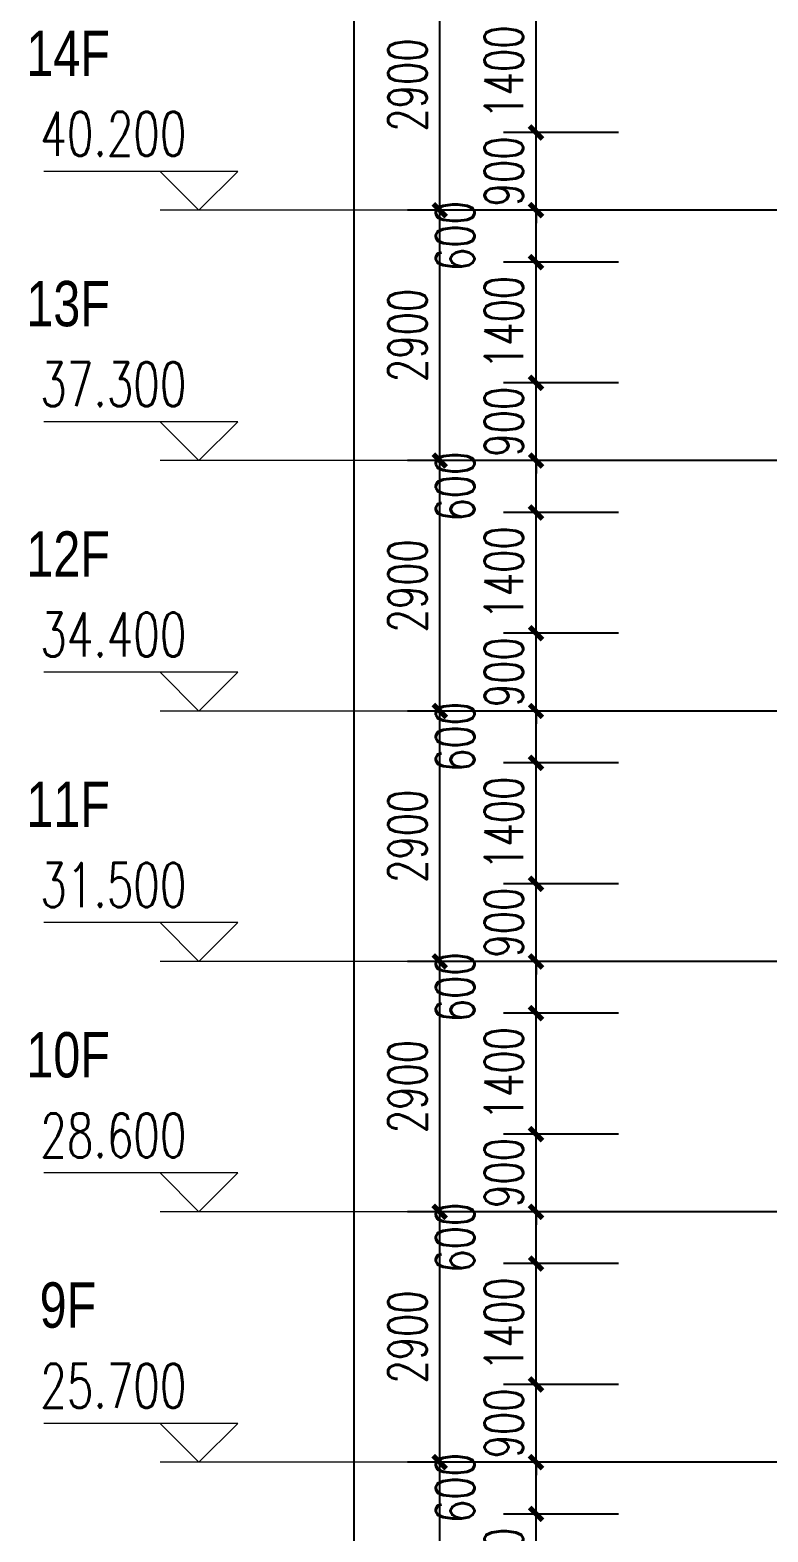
# Model space of a CAD drawing. Header units: millimetres. Extents: x 43 to 235305, y 0 to 139712.
# Drawn here: x 43 to 8589, y 37600 to 54995 of the extents above; entities that cross this region are included whole.
import ezdxf

# ---------------------------------------------------------------- set-up
doc = ezdxf.new("R2010")
doc.units = ezdxf.units.MM
doc.linetypes.add('DOTE', pattern=[2.42, 2, -0.2, 0.02, -0.2])
for name, color, linetype in [('A-AXIS', 1, 'DOTE'), ('A-AXIS-DIMS', 3, 'Continuous'), ('A-DRWD-DIMS', 144, 'Continuous'), ('A-ROOM-NAME', 255, 'Continuous'), ('AXIS', 3, 'Continuous'), ('PUB_DIM', 3, 'Continuous'), ('PUB_TEXT', 7, 'Continuous')]:
    doc.layers.add(name, color=color, linetype=linetype)
doc.styles.add('_TCH_DIM', font='SIMPLEX', dxfattribs={"bigfont": 'GBCBIG'})
doc.styles.add('_TCH_DIM_T3', font='SIMPLEX', dxfattribs={"width": 0.705882, "bigfont": 'GBCBIG'})
doc.styles.add('ZBHZ', font='zbxw.shx', dxfattribs={"width": 0.7, "bigfont": 'zbhz.shx'})
doc.dimstyles.new('_TCH_ARCH&&150', dxfattribs={"dimtxt": 446.25, "dimasz": 150, "dimexe": 375, "dimexo": 450, "dimgap": 150, "dimtad": 1, "dimdec": 0, "dimzin": 0, "dimdsep": 46, "dimtxsty": '_TCH_DIM_T3', "dimblk": 'ARCHTICK', "dimcen": 0.09, "dimclrt": 7, "dimazin": 2, "dimtfac": 1, "dimtdec": 0, "dimtix": 1, "dimtmove": 2, "dimatfit": 3, "dimfxl": 1, "dimtolj": 1, "dimtzin": 0, "dimarcsym": 0})

# ---------------------------------------------------------------- blocks, each defined once
blk = doc.blocks.new('_ArchTick')
at = {"color": 0, "linetype": 'ByBlock', "const_width": 0.4}
blk.add_lwpolyline([(-0.5, -0.5), (0.5, 0.5)], dxfattribs=at)
blk = doc.blocks.new('*D4148')
at = {"layer": 'A-AXIS-DIMS', "color": 0, "lineweight": -2, "transparency": 16777216}
for p, q in [((7310, 38408), (4413, 38408)), ((4788, 35508), (4788, 38408)), ((7310, 35508), (4413, 35508))]:
    blk.add_line(p, q, dxfattribs=at)
at = {"layer": 'Defpoints', "color": 0, "transparency": 16777216}
for p in [(4788, 38408), (7760, 38408), (7760, 35508)]:
    blk.add_point(p, dxfattribs=at)
at = {"layer": 'A-AXIS-DIMS', "color": 0, "lineweight": -2, "transparency": 16777216, "xscale": 150, "yscale": 150, "zscale": 150}
for p, rotation in [((4788, 38408), 90), ((4788, 35508), 270)]:
    blk.add_blockref('_ArchTick', p, dxfattribs=dict(at, rotation=rotation))
at = {"layer": 'A-AXIS-DIMS', "color": 7, "transparency": 16777216, "insert": (4415, 36958), "char_height": 446.2, "attachment_point": 5, "rotation": 90, "style": '_TCH_DIM_T3'}
blk.add_mtext('\\A1;2900', dxfattribs=at)
blk = doc.blocks.new('*D4149')
at = {"layer": 'A-AXIS-DIMS', "color": 0, "lineweight": -2, "transparency": 16777216}
for p, q in [((7310, 41308), (4413, 41308)), ((4788, 38408), (4788, 41308)), ((7310, 38408), (4413, 38408))]:
    blk.add_line(p, q, dxfattribs=at)
at = {"layer": 'Defpoints', "color": 0, "transparency": 16777216}
for p in [(4788, 41308), (7760, 41308), (7760, 38408)]:
    blk.add_point(p, dxfattribs=at)
at = {"layer": 'A-AXIS-DIMS', "color": 0, "lineweight": -2, "transparency": 16777216, "xscale": 150, "yscale": 150, "zscale": 150}
for p, rotation in [((4788, 41308), 90), ((4788, 38408), 270)]:
    blk.add_blockref('_ArchTick', p, dxfattribs=dict(at, rotation=rotation))
at = {"layer": 'A-AXIS-DIMS', "color": 7, "transparency": 16777216, "insert": (4415, 39858), "char_height": 446.2, "attachment_point": 5, "rotation": 90, "style": '_TCH_DIM_T3'}
blk.add_mtext('\\A1;2900', dxfattribs=at)
blk = doc.blocks.new('*D4150')
at = {"layer": 'A-AXIS-DIMS', "color": 0, "lineweight": -2, "transparency": 16777216}
for p, q in [((7310, 44208), (4413, 44208)), ((4788, 41308), (4788, 44208)), ((7310, 41308), (4413, 41308))]:
    blk.add_line(p, q, dxfattribs=at)
at = {"layer": 'Defpoints', "color": 0, "transparency": 16777216}
for p in [(4788, 44208), (7760, 44208), (7760, 41308)]:
    blk.add_point(p, dxfattribs=at)
at = {"layer": 'A-AXIS-DIMS', "color": 0, "lineweight": -2, "transparency": 16777216, "xscale": 150, "yscale": 150, "zscale": 150}
for p, rotation in [((4788, 44208), 90), ((4788, 41308), 270)]:
    blk.add_blockref('_ArchTick', p, dxfattribs=dict(at, rotation=rotation))
at = {"layer": 'A-AXIS-DIMS', "color": 7, "transparency": 16777216, "insert": (4415, 42758), "char_height": 446.2, "attachment_point": 5, "rotation": 90, "style": '_TCH_DIM_T3'}
blk.add_mtext('\\A1;2900', dxfattribs=at)
blk = doc.blocks.new('*D4151')
at = {"layer": 'A-AXIS-DIMS', "color": 0, "lineweight": -2, "transparency": 16777216}
for p, q in [((7310, 47108), (4413, 47108)), ((4788, 44208), (4788, 47108)), ((7310, 44208), (4413, 44208))]:
    blk.add_line(p, q, dxfattribs=at)
at = {"layer": 'Defpoints', "color": 0, "transparency": 16777216}
for p in [(4788, 47108), (7760, 47108), (7760, 44208)]:
    blk.add_point(p, dxfattribs=at)
at = {"layer": 'A-AXIS-DIMS', "color": 0, "lineweight": -2, "transparency": 16777216, "xscale": 150, "yscale": 150, "zscale": 150}
for p, rotation in [((4788, 47108), 90), ((4788, 44208), 270)]:
    blk.add_blockref('_ArchTick', p, dxfattribs=dict(at, rotation=rotation))
at = {"layer": 'A-AXIS-DIMS', "color": 7, "transparency": 16777216, "insert": (4415, 45658), "char_height": 446.2, "attachment_point": 5, "rotation": 90, "style": '_TCH_DIM_T3'}
blk.add_mtext('\\A1;2900', dxfattribs=at)
blk = doc.blocks.new('*D4152')
at = {"layer": 'A-AXIS-DIMS', "color": 0, "lineweight": -2, "transparency": 16777216}
for p, q in [((7310, 50008), (4413, 50008)), ((4788, 47108), (4788, 50008)), ((7310, 47108), (4413, 47108))]:
    blk.add_line(p, q, dxfattribs=at)
at = {"layer": 'Defpoints', "color": 0, "transparency": 16777216}
for p in [(4788, 50008), (7760, 50008), (7760, 47108)]:
    blk.add_point(p, dxfattribs=at)
at = {"layer": 'A-AXIS-DIMS', "color": 0, "lineweight": -2, "transparency": 16777216, "xscale": 150, "yscale": 150, "zscale": 150}
for p, rotation in [((4788, 50008), 90), ((4788, 47108), 270)]:
    blk.add_blockref('_ArchTick', p, dxfattribs=dict(at, rotation=rotation))
at = {"layer": 'A-AXIS-DIMS', "color": 7, "transparency": 16777216, "insert": (4415, 48558), "char_height": 446.2, "attachment_point": 5, "rotation": 90, "style": '_TCH_DIM_T3'}
blk.add_mtext('\\A1;2900', dxfattribs=at)
blk = doc.blocks.new('*D4153')
at = {"layer": 'A-AXIS-DIMS', "color": 0, "lineweight": -2, "transparency": 16777216}
for p, q in [((7310, 52908), (4413, 52908)), ((4788, 50008), (4788, 52908)), ((7310, 50008), (4413, 50008))]:
    blk.add_line(p, q, dxfattribs=at)
at = {"layer": 'Defpoints', "color": 0, "transparency": 16777216}
for p in [(4788, 52908), (7760, 52908), (7760, 50008)]:
    blk.add_point(p, dxfattribs=at)
at = {"layer": 'A-AXIS-DIMS', "color": 0, "lineweight": -2, "transparency": 16777216, "xscale": 150, "yscale": 150, "zscale": 150}
for p, rotation in [((4788, 52908), 90), ((4788, 50008), 270)]:
    blk.add_blockref('_ArchTick', p, dxfattribs=dict(at, rotation=rotation))
at = {"layer": 'A-AXIS-DIMS', "color": 7, "transparency": 16777216, "insert": (4415, 51458), "char_height": 446.2, "attachment_point": 5, "rotation": 90, "style": '_TCH_DIM_T3'}
blk.add_mtext('\\A1;2900', dxfattribs=at)
blk = doc.blocks.new('*D4154')
at = {"layer": 'A-AXIS-DIMS', "color": 0, "lineweight": -2, "transparency": 16777216}
for p, q in [((7310, 55808), (4413, 55808)), ((4788, 52908), (4788, 55808)), ((7310, 52908), (4413, 52908))]:
    blk.add_line(p, q, dxfattribs=at)
at = {"layer": 'Defpoints', "color": 0, "transparency": 16777216}
for p in [(4788, 55808), (7760, 55808), (7760, 52908)]:
    blk.add_point(p, dxfattribs=at)
at = {"layer": 'A-AXIS-DIMS', "color": 0, "lineweight": -2, "transparency": 16777216, "xscale": 150, "yscale": 150, "zscale": 150}
for p, rotation in [((4788, 55808), 90), ((4788, 52908), 270)]:
    blk.add_blockref('_ArchTick', p, dxfattribs=dict(at, rotation=rotation))
at = {"layer": 'A-AXIS-DIMS', "color": 7, "transparency": 16777216, "insert": (4415, 54358), "char_height": 446.2, "attachment_point": 5, "rotation": 90, "style": '_TCH_DIM_T3'}
blk.add_mtext('\\A1;2900', dxfattribs=at)
blk = doc.blocks.new('*D3812')
at = {"layer": 'Defpoints', "color": 0, "transparency": 16777216}
for p in [(3798, 131208), (7248, 131208), (7248, 12708)]:
    blk.add_point(p, dxfattribs=at)
at = {"layer": 'PUB_DIM', "color": 0, "lineweight": -2, "transparency": 16777216}
for p, q in [((6798, 131208), (3423, 131208)), ((3798, 12708), (3798, 131208)), ((6798, 12708), (3423, 12708))]:
    blk.add_line(p, q, dxfattribs=at)
at = {"layer": 'PUB_DIM', "color": 0, "lineweight": -2, "transparency": 16777216, "xscale": 150, "yscale": 150, "zscale": 150}
for p, rotation in [((3798, 131208), 90), ((3798, 12708), 270)]:
    blk.add_blockref('_ArchTick', p, dxfattribs=dict(at, rotation=rotation))
at = {"layer": 'PUB_DIM', "color": 7, "transparency": 16777216, "insert": (3425, 71958), "char_height": 446.2, "attachment_point": 5, "rotation": 90, "style": '_TCH_DIM_T3'}
blk.add_mtext('\\A1;118500', dxfattribs=at)
blk = doc.blocks.new('*D3834')
at = {"layer": 'A-DRWD-DIMS', "color": 0, "lineweight": -2, "transparency": 16777216}
for p, q in [((6860, 37808), (5528, 37808)), ((5903, 36408), (5903, 37808)), ((6860, 36408), (5528, 36408))]:
    blk.add_line(p, q, dxfattribs=at)
at = {"layer": 'Defpoints', "color": 0, "transparency": 16777216}
for p in [(5903, 37808), (7310, 37808), (7310, 36408)]:
    blk.add_point(p, dxfattribs=at)
at = {"layer": 'A-DRWD-DIMS', "color": 0, "lineweight": -2, "transparency": 16777216, "xscale": 150, "yscale": 150, "zscale": 150}
for p, rotation in [((5903, 37808), 90), ((5903, 36408), 270)]:
    blk.add_blockref('_ArchTick', p, dxfattribs=dict(at, rotation=rotation))
at = {"layer": 'A-DRWD-DIMS', "color": 7, "transparency": 16777216, "insert": (5530, 37108), "char_height": 446.2, "attachment_point": 5, "rotation": 90, "style": '_TCH_DIM_T3'}
blk.add_mtext('\\A1;1400', dxfattribs=at)
blk = doc.blocks.new('*D3835')
at = {"layer": 'A-DRWD-DIMS', "color": 0, "lineweight": -2, "transparency": 16777216}
for p, q in [((6860, 38408), (5528, 38408)), ((5903, 37808), (5903, 38408)), ((6860, 37808), (5528, 37808))]:
    blk.add_line(p, q, dxfattribs=at)
at = {"layer": 'Defpoints', "color": 0, "transparency": 16777216}
for p in [(5903, 38408), (7310, 38408), (7310, 37808)]:
    blk.add_point(p, dxfattribs=at)
at = {"layer": 'A-DRWD-DIMS', "color": 0, "lineweight": -2, "transparency": 16777216, "xscale": 150, "yscale": 150, "zscale": 150}
for p, rotation in [((5903, 38408), 90), ((5903, 37808), 270)]:
    blk.add_blockref('_ArchTick', p, dxfattribs=dict(at, rotation=rotation))
at = {"layer": 'A-DRWD-DIMS', "color": 7, "transparency": 16777216, "insert": (4966, 38108), "char_height": 446.2, "attachment_point": 5, "rotation": 90, "style": '_TCH_DIM_T3'}
blk.add_mtext('\\A1;600', dxfattribs=at)
blk = doc.blocks.new('*D3836')
at = {"layer": 'A-DRWD-DIMS', "color": 0, "lineweight": -2, "transparency": 16777216}
for p, q in [((5903, 39308), (5903, 39458)), ((6860, 39308), (5528, 39308)), ((5903, 38408), (5903, 39308)), ((6860, 38408), (5528, 38408)), ((5903, 38408), (5903, 38258))]:
    blk.add_line(p, q, dxfattribs=at)
at = {"layer": 'Defpoints', "color": 0, "transparency": 16777216}
for p in [(5903, 39308), (7310, 39308), (7310, 38408)]:
    blk.add_point(p, dxfattribs=at)
at = {"layer": 'A-DRWD-DIMS', "color": 0, "lineweight": -2, "transparency": 16777216, "xscale": 150, "yscale": 150, "zscale": 150}
for p, rotation in [((5903, 39308), 270), ((5903, 38408), 90)]:
    blk.add_blockref('_ArchTick', p, dxfattribs=dict(at, rotation=rotation))
at = {"layer": 'A-DRWD-DIMS', "color": 7, "transparency": 16777216, "insert": (5530, 38858), "char_height": 446.2, "attachment_point": 5, "rotation": 90, "style": '_TCH_DIM_T3'}
blk.add_mtext('\\A1;900', dxfattribs=at)
blk = doc.blocks.new('*D3837')
at = {"layer": 'A-DRWD-DIMS', "color": 0, "lineweight": -2, "transparency": 16777216}
for p, q in [((6860, 40708), (5528, 40708)), ((5903, 39308), (5903, 40708)), ((6860, 39308), (5528, 39308))]:
    blk.add_line(p, q, dxfattribs=at)
at = {"layer": 'Defpoints', "color": 0, "transparency": 16777216}
for p in [(5903, 40708), (7310, 40708), (7310, 39308)]:
    blk.add_point(p, dxfattribs=at)
at = {"layer": 'A-DRWD-DIMS', "color": 0, "lineweight": -2, "transparency": 16777216, "xscale": 150, "yscale": 150, "zscale": 150}
for p, rotation in [((5903, 40708), 90), ((5903, 39308), 270)]:
    blk.add_blockref('_ArchTick', p, dxfattribs=dict(at, rotation=rotation))
at = {"layer": 'A-DRWD-DIMS', "color": 7, "transparency": 16777216, "insert": (5530, 40008), "char_height": 446.2, "attachment_point": 5, "rotation": 90, "style": '_TCH_DIM_T3'}
blk.add_mtext('\\A1;1400', dxfattribs=at)
blk = doc.blocks.new('*D3838')
at = {"layer": 'A-DRWD-DIMS', "color": 0, "lineweight": -2, "transparency": 16777216}
for p, q in [((6860, 41308), (5528, 41308)), ((5903, 40708), (5903, 41308)), ((6860, 40708), (5528, 40708))]:
    blk.add_line(p, q, dxfattribs=at)
at = {"layer": 'Defpoints', "color": 0, "transparency": 16777216}
for p in [(5903, 41308), (7310, 41308), (7310, 40708)]:
    blk.add_point(p, dxfattribs=at)
at = {"layer": 'A-DRWD-DIMS', "color": 0, "lineweight": -2, "transparency": 16777216, "xscale": 150, "yscale": 150, "zscale": 150}
for p, rotation in [((5903, 41308), 90), ((5903, 40708), 270)]:
    blk.add_blockref('_ArchTick', p, dxfattribs=dict(at, rotation=rotation))
at = {"layer": 'A-DRWD-DIMS', "color": 7, "transparency": 16777216, "insert": (4966, 41008), "char_height": 446.2, "attachment_point": 5, "rotation": 90, "style": '_TCH_DIM_T3'}
blk.add_mtext('\\A1;600', dxfattribs=at)
blk = doc.blocks.new('*D3839')
at = {"layer": 'A-DRWD-DIMS', "color": 0, "lineweight": -2, "transparency": 16777216}
for p, q in [((5903, 42208), (5903, 42358)), ((6860, 42208), (5528, 42208)), ((5903, 41308), (5903, 42208)), ((6860, 41308), (5528, 41308)), ((5903, 41308), (5903, 41158))]:
    blk.add_line(p, q, dxfattribs=at)
at = {"layer": 'Defpoints', "color": 0, "transparency": 16777216}
for p in [(5903, 42208), (7310, 42208), (7310, 41308)]:
    blk.add_point(p, dxfattribs=at)
at = {"layer": 'A-DRWD-DIMS', "color": 0, "lineweight": -2, "transparency": 16777216, "xscale": 150, "yscale": 150, "zscale": 150}
for p, rotation in [((5903, 42208), 270), ((5903, 41308), 90)]:
    blk.add_blockref('_ArchTick', p, dxfattribs=dict(at, rotation=rotation))
at = {"layer": 'A-DRWD-DIMS', "color": 7, "transparency": 16777216, "insert": (5530, 41758), "char_height": 446.2, "attachment_point": 5, "rotation": 90, "style": '_TCH_DIM_T3'}
blk.add_mtext('\\A1;900', dxfattribs=at)
blk = doc.blocks.new('*D3840')
at = {"layer": 'A-DRWD-DIMS', "color": 0, "lineweight": -2, "transparency": 16777216}
for p, q in [((6860, 43608), (5528, 43608)), ((5903, 42208), (5903, 43608)), ((6860, 42208), (5528, 42208))]:
    blk.add_line(p, q, dxfattribs=at)
at = {"layer": 'Defpoints', "color": 0, "transparency": 16777216}
for p in [(5903, 43608), (7310, 43608), (7310, 42208)]:
    blk.add_point(p, dxfattribs=at)
at = {"layer": 'A-DRWD-DIMS', "color": 0, "lineweight": -2, "transparency": 16777216, "xscale": 150, "yscale": 150, "zscale": 150}
for p, rotation in [((5903, 43608), 90), ((5903, 42208), 270)]:
    blk.add_blockref('_ArchTick', p, dxfattribs=dict(at, rotation=rotation))
at = {"layer": 'A-DRWD-DIMS', "color": 7, "transparency": 16777216, "insert": (5530, 42908), "char_height": 446.2, "attachment_point": 5, "rotation": 90, "style": '_TCH_DIM_T3'}
blk.add_mtext('\\A1;1400', dxfattribs=at)
blk = doc.blocks.new('*D3841')
at = {"layer": 'A-DRWD-DIMS', "color": 0, "lineweight": -2, "transparency": 16777216}
for p, q in [((6860, 44208), (5528, 44208)), ((5903, 43608), (5903, 44208)), ((6860, 43608), (5528, 43608))]:
    blk.add_line(p, q, dxfattribs=at)
at = {"layer": 'Defpoints', "color": 0, "transparency": 16777216}
for p in [(5903, 44208), (7310, 44208), (7310, 43608)]:
    blk.add_point(p, dxfattribs=at)
at = {"layer": 'A-DRWD-DIMS', "color": 0, "lineweight": -2, "transparency": 16777216, "xscale": 150, "yscale": 150, "zscale": 150}
for p, rotation in [((5903, 44208), 90), ((5903, 43608), 270)]:
    blk.add_blockref('_ArchTick', p, dxfattribs=dict(at, rotation=rotation))
at = {"layer": 'A-DRWD-DIMS', "color": 7, "transparency": 16777216, "insert": (4966, 43908), "char_height": 446.2, "attachment_point": 5, "rotation": 90, "style": '_TCH_DIM_T3'}
blk.add_mtext('\\A1;600', dxfattribs=at)
blk = doc.blocks.new('*D3842')
at = {"layer": 'A-DRWD-DIMS', "color": 0, "lineweight": -2, "transparency": 16777216}
for p, q in [((5903, 45108), (5903, 45258)), ((6860, 45108), (5528, 45108)), ((5903, 44208), (5903, 45108)), ((6860, 44208), (5528, 44208)), ((5903, 44208), (5903, 44058))]:
    blk.add_line(p, q, dxfattribs=at)
at = {"layer": 'Defpoints', "color": 0, "transparency": 16777216}
for p in [(5903, 45108), (7310, 45108), (7310, 44208)]:
    blk.add_point(p, dxfattribs=at)
at = {"layer": 'A-DRWD-DIMS', "color": 0, "lineweight": -2, "transparency": 16777216, "xscale": 150, "yscale": 150, "zscale": 150}
for p, rotation in [((5903, 45108), 270), ((5903, 44208), 90)]:
    blk.add_blockref('_ArchTick', p, dxfattribs=dict(at, rotation=rotation))
at = {"layer": 'A-DRWD-DIMS', "color": 7, "transparency": 16777216, "insert": (5530, 44658), "char_height": 446.2, "attachment_point": 5, "rotation": 90, "style": '_TCH_DIM_T3'}
blk.add_mtext('\\A1;900', dxfattribs=at)
blk = doc.blocks.new('*D3843')
at = {"layer": 'A-DRWD-DIMS', "color": 0, "lineweight": -2, "transparency": 16777216}
for p, q in [((6860, 46508), (5528, 46508)), ((5903, 45108), (5903, 46508)), ((6860, 45108), (5528, 45108))]:
    blk.add_line(p, q, dxfattribs=at)
at = {"layer": 'Defpoints', "color": 0, "transparency": 16777216}
for p in [(5903, 46508), (7310, 46508), (7310, 45108)]:
    blk.add_point(p, dxfattribs=at)
at = {"layer": 'A-DRWD-DIMS', "color": 0, "lineweight": -2, "transparency": 16777216, "xscale": 150, "yscale": 150, "zscale": 150}
for p, rotation in [((5903, 46508), 90), ((5903, 45108), 270)]:
    blk.add_blockref('_ArchTick', p, dxfattribs=dict(at, rotation=rotation))
at = {"layer": 'A-DRWD-DIMS', "color": 7, "transparency": 16777216, "insert": (5530, 45808), "char_height": 446.2, "attachment_point": 5, "rotation": 90, "style": '_TCH_DIM_T3'}
blk.add_mtext('\\A1;1400', dxfattribs=at)
blk = doc.blocks.new('*D3844')
at = {"layer": 'A-DRWD-DIMS', "color": 0, "lineweight": -2, "transparency": 16777216}
for p, q in [((6860, 47108), (5528, 47108)), ((5903, 46508), (5903, 47108)), ((6860, 46508), (5528, 46508))]:
    blk.add_line(p, q, dxfattribs=at)
at = {"layer": 'Defpoints', "color": 0, "transparency": 16777216}
for p in [(5903, 47108), (7310, 47108), (7310, 46508)]:
    blk.add_point(p, dxfattribs=at)
at = {"layer": 'A-DRWD-DIMS', "color": 0, "lineweight": -2, "transparency": 16777216, "xscale": 150, "yscale": 150, "zscale": 150}
for p, rotation in [((5903, 47108), 90), ((5903, 46508), 270)]:
    blk.add_blockref('_ArchTick', p, dxfattribs=dict(at, rotation=rotation))
at = {"layer": 'A-DRWD-DIMS', "color": 7, "transparency": 16777216, "insert": (4966, 46808), "char_height": 446.2, "attachment_point": 5, "rotation": 90, "style": '_TCH_DIM_T3'}
blk.add_mtext('\\A1;600', dxfattribs=at)
blk = doc.blocks.new('*D3845')
at = {"layer": 'A-DRWD-DIMS', "color": 0, "lineweight": -2, "transparency": 16777216}
for p, q in [((5903, 48008), (5903, 48158)), ((6860, 48008), (5528, 48008)), ((5903, 47108), (5903, 48008)), ((6860, 47108), (5528, 47108)), ((5903, 47108), (5903, 46958))]:
    blk.add_line(p, q, dxfattribs=at)
at = {"layer": 'Defpoints', "color": 0, "transparency": 16777216}
for p in [(5903, 48008), (7310, 48008), (7310, 47108)]:
    blk.add_point(p, dxfattribs=at)
at = {"layer": 'A-DRWD-DIMS', "color": 0, "lineweight": -2, "transparency": 16777216, "xscale": 150, "yscale": 150, "zscale": 150}
for p, rotation in [((5903, 48008), 270), ((5903, 47108), 90)]:
    blk.add_blockref('_ArchTick', p, dxfattribs=dict(at, rotation=rotation))
at = {"layer": 'A-DRWD-DIMS', "color": 7, "transparency": 16777216, "insert": (5530, 47558), "char_height": 446.2, "attachment_point": 5, "rotation": 90, "style": '_TCH_DIM_T3'}
blk.add_mtext('\\A1;900', dxfattribs=at)
blk = doc.blocks.new('*D3846')
at = {"layer": 'A-DRWD-DIMS', "color": 0, "lineweight": -2, "transparency": 16777216}
for p, q in [((6860, 49408), (5528, 49408)), ((5903, 48008), (5903, 49408)), ((6860, 48008), (5528, 48008))]:
    blk.add_line(p, q, dxfattribs=at)
at = {"layer": 'Defpoints', "color": 0, "transparency": 16777216}
for p in [(5903, 49408), (7310, 49408), (7310, 48008)]:
    blk.add_point(p, dxfattribs=at)
at = {"layer": 'A-DRWD-DIMS', "color": 0, "lineweight": -2, "transparency": 16777216, "xscale": 150, "yscale": 150, "zscale": 150}
for p, rotation in [((5903, 49408), 90), ((5903, 48008), 270)]:
    blk.add_blockref('_ArchTick', p, dxfattribs=dict(at, rotation=rotation))
at = {"layer": 'A-DRWD-DIMS', "color": 7, "transparency": 16777216, "insert": (5530, 48708), "char_height": 446.2, "attachment_point": 5, "rotation": 90, "style": '_TCH_DIM_T3'}
blk.add_mtext('\\A1;1400', dxfattribs=at)
blk = doc.blocks.new('*D3847')
at = {"layer": 'A-DRWD-DIMS', "color": 0, "lineweight": -2, "transparency": 16777216}
for p, q in [((6860, 50008), (5528, 50008)), ((5903, 49408), (5903, 50008)), ((6860, 49408), (5528, 49408))]:
    blk.add_line(p, q, dxfattribs=at)
at = {"layer": 'Defpoints', "color": 0, "transparency": 16777216}
for p in [(5903, 50008), (7310, 50008), (7310, 49408)]:
    blk.add_point(p, dxfattribs=at)
at = {"layer": 'A-DRWD-DIMS', "color": 0, "lineweight": -2, "transparency": 16777216, "xscale": 150, "yscale": 150, "zscale": 150}
for p, rotation in [((5903, 50008), 90), ((5903, 49408), 270)]:
    blk.add_blockref('_ArchTick', p, dxfattribs=dict(at, rotation=rotation))
at = {"layer": 'A-DRWD-DIMS', "color": 7, "transparency": 16777216, "insert": (4966, 49708), "char_height": 446.2, "attachment_point": 5, "rotation": 90, "style": '_TCH_DIM_T3'}
blk.add_mtext('\\A1;600', dxfattribs=at)
blk = doc.blocks.new('*D3848')
at = {"layer": 'A-DRWD-DIMS', "color": 0, "lineweight": -2, "transparency": 16777216}
for p, q in [((5903, 50908), (5903, 51058)), ((6860, 50908), (5528, 50908)), ((5903, 50008), (5903, 50908)), ((6860, 50008), (5528, 50008)), ((5903, 50008), (5903, 49858))]:
    blk.add_line(p, q, dxfattribs=at)
at = {"layer": 'Defpoints', "color": 0, "transparency": 16777216}
for p in [(5903, 50908), (7310, 50908), (7310, 50008)]:
    blk.add_point(p, dxfattribs=at)
at = {"layer": 'A-DRWD-DIMS', "color": 0, "lineweight": -2, "transparency": 16777216, "xscale": 150, "yscale": 150, "zscale": 150}
for p, rotation in [((5903, 50908), 270), ((5903, 50008), 90)]:
    blk.add_blockref('_ArchTick', p, dxfattribs=dict(at, rotation=rotation))
at = {"layer": 'A-DRWD-DIMS', "color": 7, "transparency": 16777216, "insert": (5530, 50458), "char_height": 446.2, "attachment_point": 5, "rotation": 90, "style": '_TCH_DIM_T3'}
blk.add_mtext('\\A1;900', dxfattribs=at)
blk = doc.blocks.new('*D3849')
at = {"layer": 'A-DRWD-DIMS', "color": 0, "lineweight": -2, "transparency": 16777216}
for p, q in [((6860, 52308), (5528, 52308)), ((5903, 50908), (5903, 52308)), ((6860, 50908), (5528, 50908))]:
    blk.add_line(p, q, dxfattribs=at)
at = {"layer": 'Defpoints', "color": 0, "transparency": 16777216}
for p in [(5903, 52308), (7310, 52308), (7310, 50908)]:
    blk.add_point(p, dxfattribs=at)
at = {"layer": 'A-DRWD-DIMS', "color": 0, "lineweight": -2, "transparency": 16777216, "xscale": 150, "yscale": 150, "zscale": 150}
for p, rotation in [((5903, 52308), 90), ((5903, 50908), 270)]:
    blk.add_blockref('_ArchTick', p, dxfattribs=dict(at, rotation=rotation))
at = {"layer": 'A-DRWD-DIMS', "color": 7, "transparency": 16777216, "insert": (5530, 51608), "char_height": 446.2, "attachment_point": 5, "rotation": 90, "style": '_TCH_DIM_T3'}
blk.add_mtext('\\A1;1400', dxfattribs=at)
blk = doc.blocks.new('*D3850')
at = {"layer": 'A-DRWD-DIMS', "color": 0, "lineweight": -2, "transparency": 16777216}
for p, q in [((6860, 52908), (5528, 52908)), ((5903, 52308), (5903, 52908)), ((6860, 52308), (5528, 52308))]:
    blk.add_line(p, q, dxfattribs=at)
at = {"layer": 'Defpoints', "color": 0, "transparency": 16777216}
for p in [(5903, 52908), (7310, 52908), (7310, 52308)]:
    blk.add_point(p, dxfattribs=at)
at = {"layer": 'A-DRWD-DIMS', "color": 0, "lineweight": -2, "transparency": 16777216, "xscale": 150, "yscale": 150, "zscale": 150}
for p, rotation in [((5903, 52908), 90), ((5903, 52308), 270)]:
    blk.add_blockref('_ArchTick', p, dxfattribs=dict(at, rotation=rotation))
at = {"layer": 'A-DRWD-DIMS', "color": 7, "transparency": 16777216, "insert": (4966, 52608), "char_height": 446.2, "attachment_point": 5, "rotation": 90, "style": '_TCH_DIM_T3'}
blk.add_mtext('\\A1;600', dxfattribs=at)
blk = doc.blocks.new('*D3851')
at = {"layer": 'A-DRWD-DIMS', "color": 0, "lineweight": -2, "transparency": 16777216}
for p, q in [((5903, 53808), (5903, 53958)), ((6860, 53808), (5528, 53808)), ((5903, 52908), (5903, 53808)), ((6860, 52908), (5528, 52908)), ((5903, 52908), (5903, 52758))]:
    blk.add_line(p, q, dxfattribs=at)
at = {"layer": 'Defpoints', "color": 0, "transparency": 16777216}
for p in [(5903, 53808), (7310, 53808), (7310, 52908)]:
    blk.add_point(p, dxfattribs=at)
at = {"layer": 'A-DRWD-DIMS', "color": 0, "lineweight": -2, "transparency": 16777216, "xscale": 150, "yscale": 150, "zscale": 150}
for p, rotation in [((5903, 53808), 270), ((5903, 52908), 90)]:
    blk.add_blockref('_ArchTick', p, dxfattribs=dict(at, rotation=rotation))
at = {"layer": 'A-DRWD-DIMS', "color": 7, "transparency": 16777216, "insert": (5530, 53358), "char_height": 446.2, "attachment_point": 5, "rotation": 90, "style": '_TCH_DIM_T3'}
blk.add_mtext('\\A1;900', dxfattribs=at)
blk = doc.blocks.new('*D3852')
at = {"layer": 'A-DRWD-DIMS', "color": 0, "lineweight": -2, "transparency": 16777216}
for p, q in [((6860, 55208), (5528, 55208)), ((5903, 53808), (5903, 55208)), ((6860, 53808), (5528, 53808))]:
    blk.add_line(p, q, dxfattribs=at)
at = {"layer": 'Defpoints', "color": 0, "transparency": 16777216}
for p in [(5903, 55208), (7310, 55208), (7310, 53808)]:
    blk.add_point(p, dxfattribs=at)
at = {"layer": 'A-DRWD-DIMS', "color": 0, "lineweight": -2, "transparency": 16777216, "xscale": 150, "yscale": 150, "zscale": 150}
for p, rotation in [((5903, 55208), 90), ((5903, 53808), 270)]:
    blk.add_blockref('_ArchTick', p, dxfattribs=dict(at, rotation=rotation))
at = {"layer": 'A-DRWD-DIMS', "color": 7, "transparency": 16777216, "insert": (5530, 54508), "char_height": 446.2, "attachment_point": 5, "rotation": 90, "style": '_TCH_DIM_T3'}
blk.add_mtext('\\A1;1400', dxfattribs=at)

msp = doc.modelspace()

# ---------------------------------------------------------------- linework, layer by layer
at = {"layer": 'A-AXIS', "linetype": 'DOTE'}
for p, q in [((39673.9, 52908), (7310.1, 52908)), ((39673.9, 50008), (7310.1, 50008)), ((39673.9, 47108), (7310.1, 47108)), ((39673.9, 44208), (7310.1, 44208)), ((39673.9, 41308), (7310.1, 41308)), ((39673.9, 38408), (7310.1, 38408))]:
    msp.add_line(p, q, dxfattribs=at)
at = {"layer": 'AXIS', "lineweight": 0}
for p, q in [((2448.1, 53358), (204.1, 53358)), ((1998.1, 52908), (1548.1, 53358)), ((1998.1, 52908), (2448.1, 53358)), ((4776.7, 52908), (1548.1, 52908)), ((2448.1, 50458), (204.1, 50458)), ((1998.1, 50008), (1548.1, 50458)), ((1998.1, 50008), (2448.1, 50458)), ((4776.7, 50008), (1548.1, 50008)), ((2448.1, 47558), (204.1, 47558)), ((1998.1, 47108), (1548.1, 47558)), ((1998.1, 47108), (2448.1, 47558)), ((4776.7, 47108), (1548.1, 47108)), ((2448.1, 44658), (204.1, 44658)), ((1998.1, 44208), (1548.1, 44658)), ((1998.1, 44208), (2448.1, 44658)), ((4776.7, 44208), (1548.1, 44208)), ((2448.1, 41758), (204.1, 41758)), ((1998.1, 41308), (1548.1, 41758)), ((1998.1, 41308), (2448.1, 41758)), ((4776.7, 41308), (1548.1, 41308)), ((2448.1, 38858), (204.1, 38858)), ((1998.1, 38408), (1548.1, 38858)), ((1998.1, 38408), (2448.1, 38858)), ((4776.7, 38408), (1548.1, 38408))]:
    msp.add_line(p, q, dxfattribs=at)

# ---------------------------------------------------------------- texts
at = {"layer": 'A-ROOM-NAME', "style": 'ZBHZ', "width": 0.8}
for s, p in [('14F', (0, 54463.8)), ('13F', (0, 51563.8)), ('12F', (0, 48663.8)), ('11F', (0, 45763.8)), ('10F', (0, 42863.8)), ('9F', (154.2, 39966.2))]:
    msp.add_text(s, height=525, dxfattribs=at).set_placement(p)
at = {"layer": 'PUB_TEXT', "lineweight": 0, "style": '_TCH_DIM', "width": 0.705882}
for s, p in [('40.200', (159.1, 53538)), ('37.300', (159.1, 50638)), ('34.400', (159.1, 47738)), ('31.500', (159.1, 44838)), ('28.600', (159.1, 41938)), ('25.700', (159.1, 39038))]:
    msp.add_text(s, height=510, dxfattribs=at).set_placement(p)

# ---------------------------------------------------------------- dimensions: what is measured, and where the dimension line sits
at = {"layer": 'A-AXIS-DIMS'}
for p1, p2, picture, middle in [((7760.1, 52908), (7760.1, 55808), '*D4154', (4414.7, 54358)), ((7760.1, 50008), (7760.1, 52908), '*D4153', (4414.7, 51458)), ((7760.1, 47108), (7760.1, 50008), '*D4152', (4414.7, 48558)), ((7760.1, 44208), (7760.1, 47108), '*D4151', (4414.7, 45658)), ((7760.1, 41308), (7760.1, 44208), '*D4150', (4414.7, 42758)), ((7760.1, 38408), (7760.1, 41308), '*D4149', (4414.7, 39858)), ((7760.1, 35508), (7760.1, 38408), '*D4148', (4414.7, 36958))]:
    dim = msp.add_aligned_dim(p1=p1, p2=p2, distance=2972.3, dimstyle='_TCH_ARCH&&150', dxfattribs=at)
    dim.commit()
    dim.dimension.update_dxf_attribs({"geometry": picture, "text_midpoint": middle})
at = {"layer": 'A-DRWD-DIMS'}
for p1, p2, picture, middle in [((7310.1, 53808), (7310.1, 55208), '*D3852', (5529.9, 54508)), ((7310.1, 52908), (7310.1, 53808), '*D3851', (5529.9, 53358)), ((7310.1, 50908), (7310.1, 52308), '*D3849', (5529.9, 51608)), ((7310.1, 50008), (7310.1, 50908), '*D3848', (5529.9, 50458)), ((7310.1, 48008), (7310.1, 49408), '*D3846', (5529.9, 48708)), ((7310.1, 47108), (7310.1, 48008), '*D3845', (5529.9, 47558)), ((7310.1, 45108), (7310.1, 46508), '*D3843', (5529.9, 45808)), ((7310.1, 44208), (7310.1, 45108), '*D3842', (5529.9, 44658)), ((7310.1, 42208), (7310.1, 43608), '*D3840', (5529.9, 42908)), ((7310.1, 41308), (7310.1, 42208), '*D3839', (5529.9, 41758)), ((7310.1, 39308), (7310.1, 40708), '*D3837', (5529.9, 40008)), ((7310.1, 38408), (7310.1, 39308), '*D3836', (5529.9, 38858)), ((7310.1, 36408), (7310.1, 37808), '*D3834', (5529.9, 37108))]:
    dim = msp.add_aligned_dim(p1=p1, p2=p2, distance=1407, dimstyle='_TCH_ARCH&&150', dxfattribs=at)
    dim.commit()
    dim.dimension.update_dxf_attribs({"geometry": picture, "text_midpoint": middle})
for base, p1, p2, picture, middle in [((5903, 52908), (7310.1, 52308), (7310.1, 52908), '*D3850', (4965.5, 52608)), ((5903, 50008), (7310.1, 49408), (7310.1, 50008), '*D3847', (4965.5, 49708)), ((5903, 47108), (7310.1, 46508), (7310.1, 47108), '*D3844', (4965.5, 46808)), ((5903, 44208), (7310.1, 43608), (7310.1, 44208), '*D3841', (4965.5, 43908)), ((5903, 41308), (7310.1, 40708), (7310.1, 41308), '*D3838', (4965.5, 41008)), ((5903, 38408), (7310.1, 37808), (7310.1, 38408), '*D3835', (4965.5, 38108))]:
    dim = msp.add_linear_dim(base=base, p1=p1, p2=p2, angle=90, dimstyle='_TCH_ARCH&&150', dxfattribs=at)
    dim.commit()
    dim.dimension.update_dxf_attribs({"geometry": picture, "text_midpoint": middle, "dimtype": 161})
at = {"layer": 'PUB_DIM'}
dim = msp.add_aligned_dim(p1=(7248.1, 12708), p2=(7248.1, 131208), distance=3450, dimstyle='_TCH_ARCH&&150', dxfattribs=at)
dim.commit()
dim.dimension.update_dxf_attribs({"geometry": '*D3812', "text_midpoint": (3425, 71958)})

doc.saveas('drawing.dxf')
